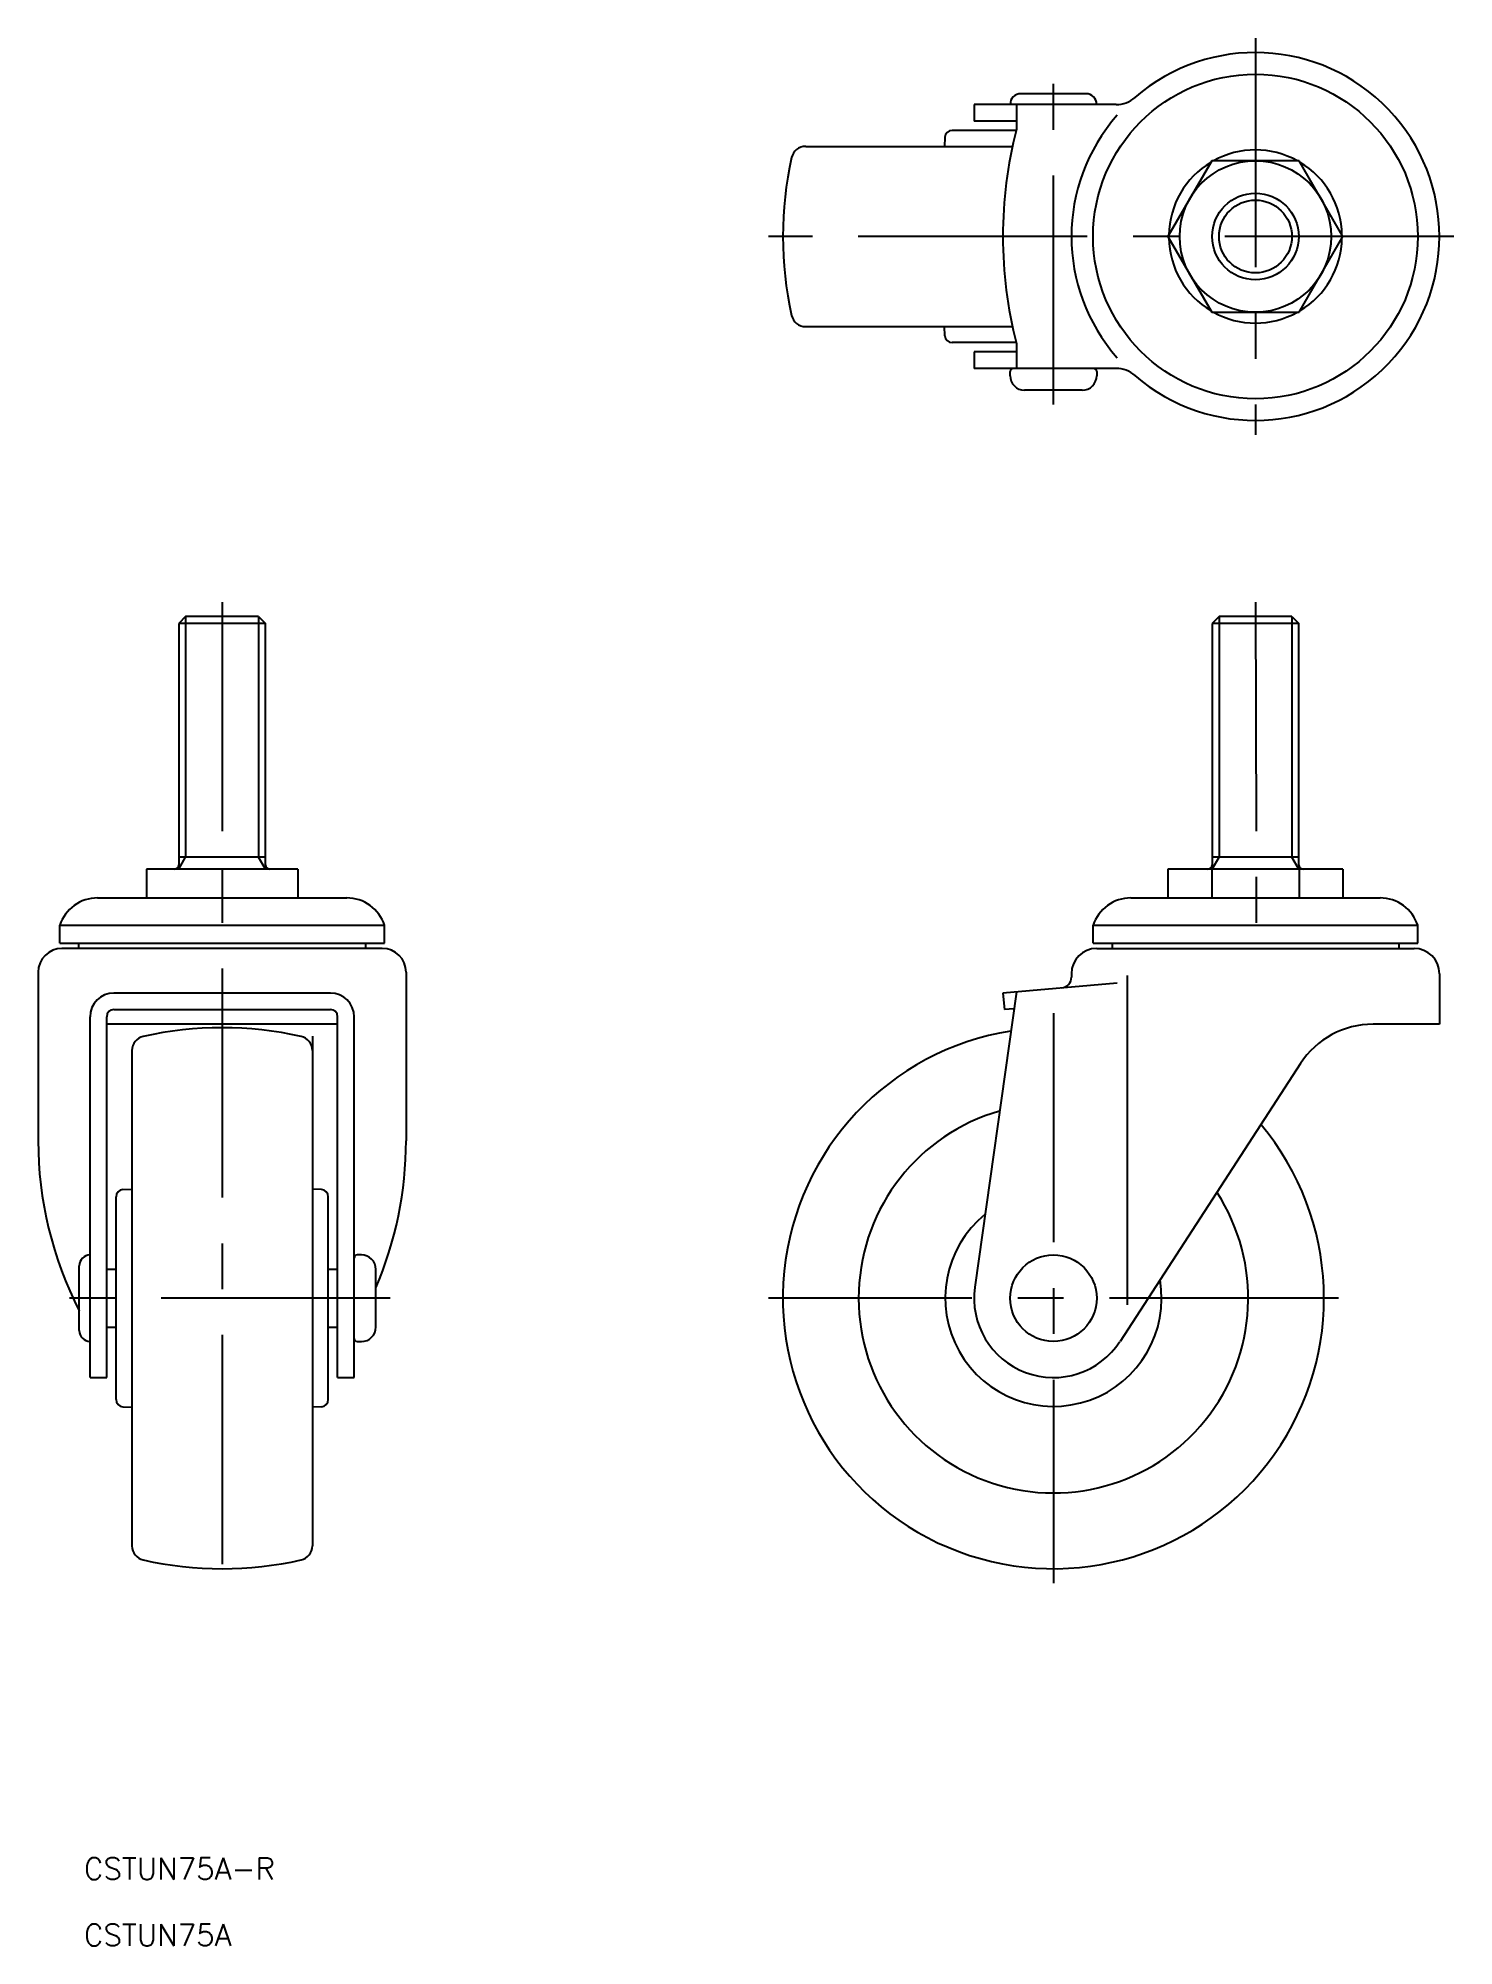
# Model space of a CAD drawing. Extents: x -141 to 56, y -90 to 175.
import ezdxf

# ---------------------------------------------------------------- set-up
doc = ezdxf.new("R2010")
doc.units = 0
doc.linetypes.add('CENTER', pattern=[50.8, 31.75, -6.35, 6.35, -6.35])
doc.layers.get('0').update_dxf_attribs({"linetype": 'CONTINUOUS'})
doc.layers.add('CENTER', color=1, linetype='CENTER')
doc.styles.get("Standard").update_dxf_attribs({"font": 'txt.shx', "height": 3, "bigfont": 'bigfont.shx'})

msp = doc.modelspace()

# ---------------------------------------------------------------- linework, layer by layer
at = {"color": 7, "linetype": 'CONTINUOUS'}
for p, q in [((4.5, 166.99), (-4.5, 166.99)), ((8.69, 165.49), (-11, 165.49)), ((-11, 165.49), (-11, 163.19)), ((-5.14, 165.49), (-5.14, 163.19)), ((-5.17, 161.89), (-14.05, 161.89)), ((-5.14, 163.19), (-11, 163.19)), ((-5.14, 163.19), (-5.14, 162.01)), ((-34.34, 159.69), (-5.68, 159.69)), ((-15.05, 160.94), (-15.12, 159.69)), ((21.94, 157.69), (15.88, 147.19)), ((34.06, 157.69), (21.94, 157.69)), ((40.12, 147.19), (34.06, 157.69)), ((15.88, 147.19), (21.94, 136.69)), ((34.06, 136.69), (40.12, 147.19)), ((21.94, 136.69), (34.06, 136.69)), ((-34.34, 134.69), (-5.68, 134.69)), ((-15.05, 133.44), (-15.12, 134.69)), ((-5.17, 132.49), (-14.05, 132.49)), ((-5.14, 132.36), (-5.14, 128.89)), ((-11, 131.19), (-11, 128.89)), ((-5.14, 131.19), (-11, 131.19)), ((8.69, 128.89), (-11, 128.89)), ((-6, 127.89), (-6, 128.49)), ((6, 128.49), (6, 127.89)), ((4, 125.89), (-4, 125.89)), ((-120.28, 94.5), (-121.22, 93.55)), ((-121.22, 93.55), (-121.22, 60.1)), ((-109.22, 93.55), (-121.22, 93.55)), ((-110.17, 94.5), (-120.28, 94.5)), ((-110.17, 94.5), (-109.22, 93.55)), ((-109.22, 60.1), (-109.22, 93.55)), ((22.95, 94.5), (22, 93.55)), ((22, 93.55), (22, 60.1)), ((34, 93.55), (22, 93.55)), ((33.05, 94.5), (22.95, 94.5)), ((33.05, 94.5), (34, 93.55)), ((34, 60.1), (34, 93.55)), ((-109.22, 61.14), (-121.22, 61.14)), ((34, 61.14), (22, 61.14)), ((-125.72, 59.5), (-125.72, 55.5)), ((-104.72, 59.5), (-125.72, 59.5)), ((-115.22, 59.5), (-115.22, 55.5)), ((-104.72, 59.5), (-104.72, 55.5)), ((15.88, 59.5), (15.88, 55.5)), ((40.12, 59.5), (15.88, 59.5)), ((21.94, 59.5), (21.94, 55.5)), ((34.06, 59.5), (34.06, 55.5)), ((40.12, 59.5), (40.12, 55.5)), ((-132.49, 55.5), (-97.95, 55.5)), ((10.73, 55.5), (45.27, 55.5)), ((-137.72, 51.7), (-92.72, 51.7)), ((-137.72, 49.2), (-137.72, 51.7)), ((-92.72, 49.2), (-92.72, 51.7)), ((5.5, 51.7), (50.5, 51.7)), ((5.5, 49.2), (5.5, 51.7)), ((50.5, 49.2), (50.5, 51.7)), ((-137.72, 49.2), (-92.72, 49.2)), ((-93.02, 48.49), (-137.42, 48.49)), ((-135.11, 49.2), (-135.11, 48.49)), ((-95.34, 49.2), (-95.34, 48.49)), ((5.5, 49.2), (50.5, 49.2)), ((6, 48.49), (6.27, 48.49)), ((6.27, 48.49), (50, 48.49)), ((8.12, 49.2), (8.12, 48.49)), ((47.88, 49.2), (47.88, 48.49)), ((-140.72, 45.19), (-140.72, 21.84)), ((-89.72, 45.19), (-89.72, 21.84)), ((2.5, 44.99), (2.5, 44.51)), ((53.5, 44.99), (53.5, 37.99)), ((-5.14, 42.47), (-10.89, 1.53)), ((8.82, 43.69), (-7, 42.31)), ((10.24, 44.74), (10.24, -0.91)), ((-100.22, 42.31), (-130.22, 42.31)), ((-130.22, 40.02), (-100.22, 40.02)), ((-7, 42.31), (-6.8, 40.02)), ((-5.47, 40.13), (-6.8, 40.02)), ((-133.52, -11), (-133.52, 39.01)), ((-131.22, -11), (-131.22, 39.02)), ((-99.22, 37.99), (-131.22, 37.99)), ((-99.22, -11), (-99.22, 39.02)), ((-96.92, -11), (-96.92, 39.01)), ((53.5, 37.99), (44.3, 37.99)), ((-102.72, 36.34), (-102.72, -34.34)), ((-127.72, 34.34), (-127.72, -34.34)), ((34.24, 32.53), (9.23, -5.99)), ((-129.92, -14.05), (-129.92, 14.05)), ((-128.97, 15.05), (-127.72, 15.12)), ((-101.47, 15.05), (-102.72, 15.12)), ((-100.52, -14.05), (-100.52, 14.05)), ((-95.92, 6), (-96.52, 6)), ((-135.02, -4.5), (-135.02, 4.5)), ((-129.92, 4), (-131.22, 4)), ((-99.22, 4), (-100.52, 4)), ((-93.92, -4), (-93.92, 4)), ((-131.22, -4), (-129.92, -4)), ((-100.52, -4), (-99.22, -4)), ((-96.52, -6), (-95.92, -6)), ((-133.52, -11), (-131.22, -11)), ((-99.22, -11), (-96.92, -11)), ((-128.97, -15.05), (-127.72, -15.12)), ((-101.47, -15.05), (-102.72, -15.12))]:
    msp.add_line(p, q, dxfattribs=at)
at = {"color": 3, "linetype": 'CONTINUOUS'}
for p, q in [((-120.28, 94.5), (-120.28, 61.14)), ((-110.17, 94.5), (-110.17, 61.14)), ((22.95, 94.5), (22.95, 61.14)), ((33.05, 94.5), (33.05, 61.14)), ((-121.22, 59.5), (-120.28, 61.14)), ((-109.22, 59.5), (-110.17, 61.14)), ((22, 59.5), (22.95, 61.14)), ((34, 59.5), (33.05, 61.14))]:
    msp.add_line(p, q, dxfattribs=at)
at = {"color": 7, "linetype": 'CONTINUOUS'}
for centre, radius in [((28, 147.19), 22.5), ((28, 147.19), 10.5), ((28, 147.19), 6), ((0, 0), 6)]:
    msp.add_circle(centre, radius, dxfattribs=at)
at = {"color": 3, "linetype": 'CONTINUOUS'}
msp.add_circle((28, 147.19), 5.05, dxfattribs=at)
at = {"color": 7, "linetype": 'CONTINUOUS'}
for centre, radius, start, end in [((28, 147.19), 25.5, 229.1069, 130.8931), ((-4.5, 165.49), 1.5, 90, 180), ((4.5, 165.49), 1.5, 0, 90), ((28, 147.19), 25.5, 138.7898, 221.2102), ((8.69, 169.49), 4, 270, 310.8931), ((-14.05, 160.89), 1, 90, 177), ((53, 147.19), 60, 165.6947, 194.3053), ((-34.34, 157.69), 2, 90, 167.3644), ((28, 147.19), 12, 61.045, 118.955), ((12.5, 147.19), 50, 167.3644, 192.6356), ((28, 147.19), 12, 121.045, 178.955), ((28, 147.19), 12, 1.045, 58.955), ((28, 147.19), 12, 181.045, 238.955), ((28, 147.19), 12, 301.045, 358.955), ((-34.34, 136.69), 2, 192.6356, 270), ((28, 147.19), 12, 241.045, 298.955), ((-14.05, 133.49), 1, 183, 270), ((-5.6, 128.49), 0.4, 90, 180), ((-4, 127.89), 2, 180, 270), ((4, 127.89), 2, 270, 0), ((5.6, 128.49), 0.4, 0, 90), ((8.69, 124.89), 4, 49.1069, 90), ((-121.82, 60.1), 0.6, 270, 0), ((-108.62, 60.1), 0.6, 180, 270), ((21.4, 60.1), 0.6, 270, 0), ((34.6, 60.1), 0.6, 180, 270), ((-132.49, 50), 5.5, 90, 161.9955), ((-97.95, 50), 5.5, 18.0045, 90), ((10.73, 50), 5.5, 90, 161.9955), ((45.27, 50), 5.5, 18.0045, 90), ((-137.42, 45.19), 3.3, 90, 180), ((-93.02, 45.19), 3.3, 0, 90), ((6, 44.99), 3.5, 90, 180), ((50, 44.99), 3.5, 0, 90), ((1, 44.51), 1.5, 275, 0), ((-130.22, 39.01), 3.3, 90, 180), ((-130.22, 39.02), 1, 90, 180), ((-100.22, 39.01), 3.3, 0, 90), ((-100.22, 39.02), 1, 0, 90), ((-115.22, -12.5), 50, 77.3644, 102.6356), ((0, 0), 37.5, 99.0583, 39.9424), ((44.3, 25.99), 12, 90, 147), ((-125.72, 34.34), 2, 102.6356, 180), ((-104.72, 34.34), 2, 0, 77.3644), ((0, 0), 27, 106.0427, 32.9579), ((-88.98, 21.84), 51.74, 180, 207.1464), ((-141.47, 21.84), 51.74, 336.756, 0), ((-128.92, 14.05), 1, 93, 180), ((-101.52, 14.05), 1, 0, 87), ((0, 0), 15, 129.1672, 9.8334), ((-133.52, 4.5), 1.5, 90, 180), ((-96.52, 5.6), 0.4, 90, 180), ((-95.92, 4), 2, 0, 90), ((0, 0), 11, 172.0006, 327), ((-133.52, -4.5), 1.5, 180, 270), ((-95.92, -4), 2, 270, 0), ((-96.52, -5.6), 0.4, 180, 270), ((-128.92, -14.05), 1, 180, 267), ((-101.52, -14.05), 1, 273, 0), ((-125.72, -34.34), 2, 180, 257.3644), ((-104.72, -34.34), 2, 282.6356, 0), ((-115.22, 12.5), 50, 257.3644, 282.6356)]:
    msp.add_arc(centre, radius, start, end, dxfattribs=at)
at = {"layer": 'CENTER', "color": 1, "linetype": 'CENTER'}
for p, q in [((28, 174.69), (28, 119.69)), ((0, 123.89), (0, 168.99)), ((55.5, 147.19), (-39.5, 147.19)), ((-115.22, 96.5), (-115.22, -39.5)), ((28, 96.5), (28.14, 46.49)), ((0, 39.5), (0, -39.5)), ((-91.92, 0), (-137.02, 0)), ((39.5, 0), (-39.5, 0))]:
    msp.add_line(p, q, dxfattribs=at)

# ---------------------------------------------------------------- texts
at = {"color": 7, "linetype": 'CONTINUOUS'}
for s, p in [('CSTUN75A-R', (-134.38, -80.6)), ('CSTUN75A', (-134.38, -89.79))]:
    msp.add_text(s, height=3, dxfattribs=at).set_placement(p)

doc.saveas('drawing.dxf')
